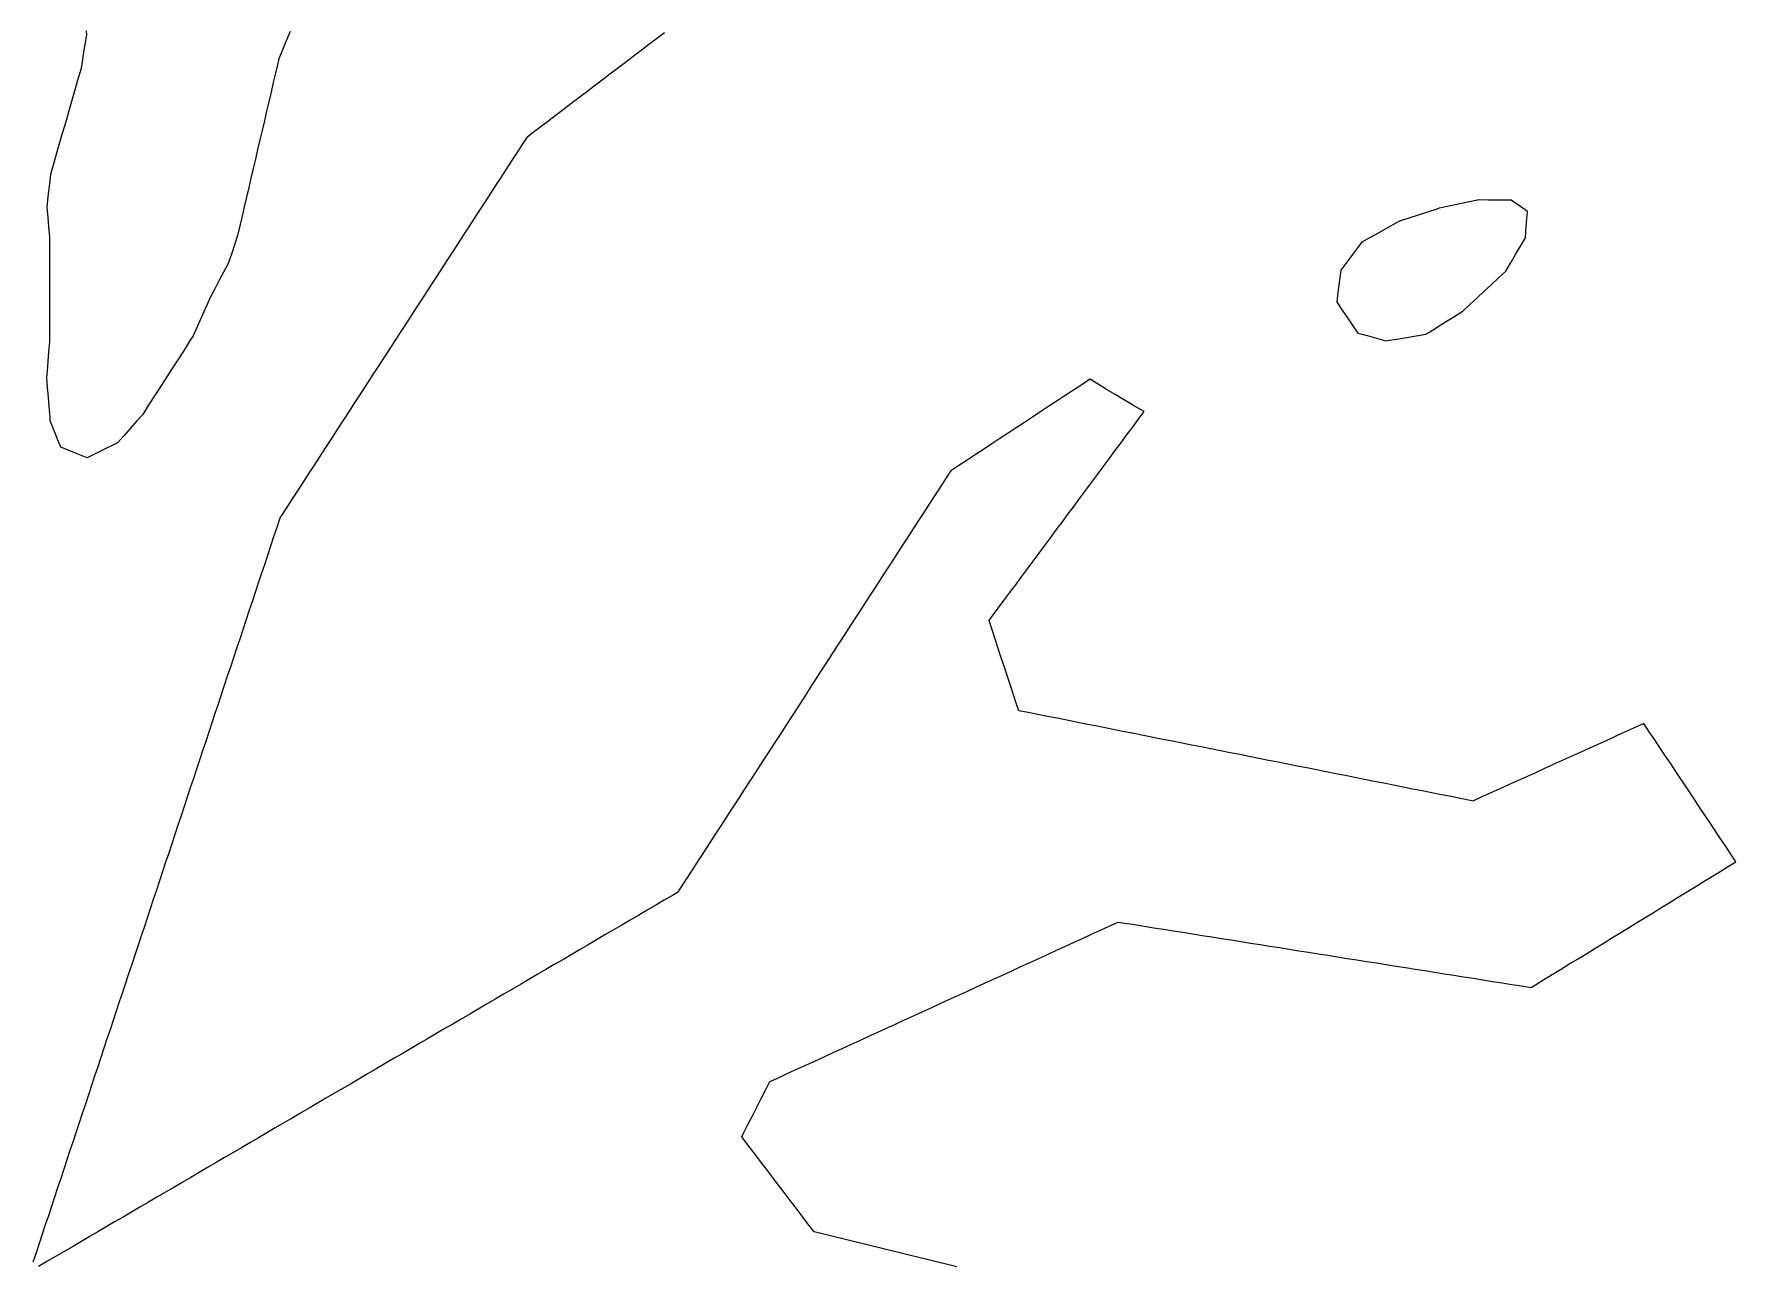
# Model space of a CAD drawing. Header units: millimetres. Extents: x 230 to 3347, y 514 to 5196.
# Drawn here: x 2326.4 to 2500.2, y 4053.6 to 4179.4 of the extents above; entities that cross this region are included whole.
import ezdxf

# ---------------------------------------------------------------- set-up
doc = ezdxf.new("R2010")
doc.units = ezdxf.units.MM
for name, color, linetype in [('ALL_HOLES', 1, 'Continuous'), ('ALL_ISLANDS', 7, 'Continuous'), ('OUTLINE_ISLAND_01', 7, 'Continuous'), ('OUTLINE_ISLAND_01_HOLE_283', 1, 'Continuous'), ('OUTLINE_ISLAND_46', 7, 'Continuous')]:
    doc.layers.add(name, color=color, linetype=linetype)

msp = doc.modelspace()

# ---------------------------------------------------------------- linework, layer by layer
at = {"layer": 'ALL_HOLES'}
msp.add_lwpolyline([(2352.5608, 4179.5988), (2352.1781, 4178.6749), (2351.7954, 4177.7511), (2351.4126, 4176.8272), (2351.2986, 4176.3386), (2351.0715, 4175.3648), (2350.8443, 4174.3909), (2350.6171, 4173.4171), (2350.3899, 4172.4432), (2350.1627, 4171.4694), (2349.9355, 4170.4955), (2349.7083, 4169.5217), (2349.4811, 4168.5478), (2349.2539, 4167.574), (2349.0267, 4166.6001), (2348.7995, 4165.6263), (2348.5723, 4164.6524), (2348.3451, 4163.6786), (2348.1179, 4162.7047), (2347.8908, 4161.7309), (2347.6636, 4160.757), (2347.4364, 4159.7832), (2347.2092, 4158.8093), (2346.9204, 4157.9372), (2346.606, 4156.9879), (2346.2917, 4156.0386), (2346.236, 4155.9325), (2345.7709, 4155.0473), (2345.3058, 4154.162), (2344.8407, 4153.2768), (2344.3756, 4152.3915), (2344.2979, 4152.217), (2343.8914, 4151.3033), (2343.4849, 4150.3897), (2343.0784, 4149.476), (2342.6719, 4148.5624), (2342.3767, 4148.1023), (2341.8367, 4147.2606), (2341.2966, 4146.419), (2340.7566, 4145.5773), (2340.2166, 4144.7357), (2339.6765, 4143.894), (2339.1365, 4143.0524), (2338.5965, 4142.2107), (2338.0564, 4141.3691), (2337.5164, 4140.5275), (2336.9363, 4139.8732), (2336.2729, 4139.1249), (2335.6095, 4138.3767), (2334.9461, 4137.6284), (2334.5261, 4137.4224), (2333.6283, 4136.9819), (2332.7305, 4136.5415), (2331.8327, 4136.101), (2331.0042, 4136.4372), (2330.0776, 4136.8133), (2329.151, 4137.1893), (2328.8237, 4138.0181), (2328.4563, 4138.9482), (2328.089, 4139.8783), (2328.0555, 4140.2926), (2327.9751, 4141.2894), (2327.8947, 4142.2861), (2327.8143, 4143.2829), (2327.734, 4144.2797), (2327.7862, 4144.9355), (2327.8657, 4145.9323), (2327.9451, 4146.9292), (2328.0246, 4147.926), (2328.0259, 4148.7031), (2328.0275, 4149.7031), (2328.0291, 4150.7031), (2328.0308, 4151.7031), (2328.0324, 4152.7031), (2328.0341, 4153.7031), (2328.0357, 4154.7031), (2328.0373, 4155.7031), (2328.039, 4156.7031), (2328.0406, 4157.7031), (2328.0423, 4158.7031), (2327.9507, 4159.6717), (2327.8567, 4160.6672), (2327.7626, 4161.6628), (2327.8061, 4162.0632), (2327.9141, 4163.0574), (2328.022, 4164.0515), (2328.13, 4165.0457), (2328.2012, 4165.292), (2328.4788, 4166.2527), (2328.7564, 4167.2134), (2329.0341, 4168.1741), (2329.3117, 4169.1347), (2329.5893, 4170.0954), (2329.8669, 4171.0561), (2330.1446, 4172.0168), (2330.4222, 4172.9775), (2330.6998, 4173.9382), (2330.9774, 4174.8989), (2331.2551, 4175.8596), (2331.3302, 4176.3255), (2331.4894, 4177.3127), (2331.6486, 4178.3), (2331.8078, 4179.2872), (2331.7857, 4179.6719)], dxfattribs=at)
at = {"layer": 'ALL_ISLANDS'}
for points in [[(2326.3461, 4054.0436), (2326.6611, 4054.9927), (2326.9761, 4055.9418), (2327.2912, 4056.8909), (2327.6062, 4057.84), (2327.9212, 4058.7891), (2328.2362, 4059.7382), (2328.5512, 4060.6872), (2328.8662, 4061.6363), (2329.1812, 4062.5854), (2329.4962, 4063.5345), (2329.8112, 4064.4836), (2330.1262, 4065.4327), (2330.4412, 4066.3818), (2330.7562, 4067.3309), (2331.0712, 4068.28), (2331.3862, 4069.2291), (2331.7012, 4070.1781), (2332.0162, 4071.1272), (2332.3312, 4072.0763), (2332.6462, 4073.0254), (2332.9612, 4073.9745), (2333.2762, 4074.9236), (2333.5912, 4075.8727), (2333.9062, 4076.8218), (2334.2212, 4077.7709), (2334.5363, 4078.72), (2334.8513, 4079.669), (2335.1663, 4080.6181), (2335.4813, 4081.5672), (2335.7963, 4082.5163), (2336.1113, 4083.4654), (2336.4263, 4084.4145), (2336.7413, 4085.3636), (2337.0563, 4086.3127), (2337.3713, 4087.2618), (2337.6863, 4088.2109), (2338.0013, 4089.1599), (2338.3163, 4090.109), (2338.6313, 4091.0581), (2338.9463, 4092.0072), (2339.2613, 4092.9563), (2339.5763, 4093.9054), (2339.8913, 4094.8545), (2340.2063, 4095.8036), (2340.5213, 4096.7527), (2340.8363, 4097.7018), (2341.1513, 4098.6509), (2341.4663, 4099.5999), (2341.7813, 4100.549), (2342.0964, 4101.4981), (2342.4114, 4102.4472), (2342.7264, 4103.3963), (2343.0414, 4104.3454), (2343.3564, 4105.2945), (2343.6714, 4106.2436), (2343.9864, 4107.1927), (2344.3014, 4108.1418), (2344.6164, 4109.0908), (2344.9314, 4110.0399), (2345.2464, 4110.989), (2345.5614, 4111.9381), (2345.8764, 4112.8872), (2346.1914, 4113.8363), (2346.5064, 4114.7854), (2346.8214, 4115.7345), (2347.1364, 4116.6836), (2347.4514, 4117.6327), (2347.7664, 4118.5817), (2348.0814, 4119.5308), (2348.3964, 4120.4799), (2348.7114, 4121.429), (2349.0264, 4122.3781), (2349.3415, 4123.3272), (2349.6565, 4124.2763), (2349.9715, 4125.2254), (2350.2865, 4126.1745), (2350.6015, 4127.1236), (2350.9165, 4128.0726), (2351.2315, 4129.0217), (2351.5465, 4129.9708), (2351.7808, 4130.3318), (2352.3254, 4131.1705), (2352.8699, 4132.0092), (2353.4145, 4132.848), (2353.959, 4133.6867), (2354.5036, 4134.5254), (2355.0481, 4135.3642), (2355.5927, 4136.2029), (2356.1372, 4137.0416), (2356.6818, 4137.8803), (2357.2263, 4138.7191), (2357.7709, 4139.5578), (2358.3154, 4140.3965), (2358.86, 4141.2353), (2359.4045, 4142.074), (2359.9491, 4142.9127), (2360.4936, 4143.7514), (2361.0382, 4144.5902), (2361.5827, 4145.4289), (2362.1273, 4146.2676), (2362.6718, 4147.1063), (2363.2164, 4147.9451), (2363.7609, 4148.7838), (2364.3055, 4149.6225), (2364.85, 4150.4613), (2365.3946, 4151.3), (2365.9391, 4152.1387), (2366.4837, 4152.9774), (2367.0282, 4153.8162), (2367.5728, 4154.6549), (2368.1173, 4155.4936), (2368.6619, 4156.3324), (2369.2064, 4157.1711), (2369.751, 4158.0098), (2370.2955, 4158.8485), (2370.8401, 4159.6873), (2371.3846, 4160.526), (2371.9292, 4161.3647), (2372.4737, 4162.2035), (2373.0183, 4163.0422), (2373.5628, 4163.8809), (2374.1074, 4164.7196), (2374.6519, 4165.5584), (2375.1965, 4166.3971), (2375.741, 4167.2358), (2376.2856, 4168.0746), (2376.8301, 4168.9133), (2377.2477, 4169.2306), (2378.0438, 4169.8357), (2378.84, 4170.4408), (2379.6362, 4171.0459), (2380.4323, 4171.651), (2381.2285, 4172.2561), (2382.0246, 4172.8612), (2382.8208, 4173.4663), (2383.6169, 4174.0714), (2384.4131, 4174.6765), (2385.2093, 4175.2815), (2386.0054, 4175.8866), (2386.8016, 4176.4917), (2387.5977, 4177.0968), (2388.3939, 4177.7019), (2389.19, 4178.307), (2389.9862, 4178.9121), (2390.7823, 4179.5172)], [(2420.6353, 4053.5221), (2419.664, 4053.76), (2418.6927, 4053.998), (2417.7214, 4054.236), (2416.7502, 4054.4739), (2415.7789, 4054.7119), (2414.8076, 4054.9498), (2413.8363, 4055.1878), (2412.8651, 4055.4257), (2411.8938, 4055.6637), (2410.9225, 4055.9016), (2409.9512, 4056.1396), (2408.98, 4056.3776), (2408.0087, 4056.6155), (2407.0374, 4056.8535), (2406.0661, 4057.0914), (2405.9334, 4057.2658), (2405.3277, 4058.0615), (2404.722, 4058.8572), (2404.1163, 4059.6529), (2403.5106, 4060.4486), (2402.9049, 4061.2443), (2402.2992, 4062.04), (2401.6935, 4062.8357), (2401.0878, 4063.6314), (2400.4821, 4064.4271), (2399.8765, 4065.2228), (2399.2708, 4066.0185), (2398.6651, 4066.8142), (2398.8108, 4067.0991), (2399.2661, 4067.9894), (2399.7214, 4068.8798), (2400.1767, 4069.7701), (2400.6321, 4070.6604), (2401.0874, 4071.5507), (2401.5427, 4072.441), (2401.6419, 4072.4865), (2402.5511, 4072.9028), (2403.4603, 4073.3191), (2404.3696, 4073.7354), (2405.2788, 4074.1518), (2406.188, 4074.5681), (2407.0972, 4074.9844), (2408.0064, 4075.4007), (2408.9156, 4075.8171), (2409.8248, 4076.2334), (2410.7341, 4076.6497), (2411.6433, 4077.066), (2412.5525, 4077.4824), (2413.4617, 4077.8987), (2414.3709, 4078.315), (2415.2801, 4078.7314), (2416.1894, 4079.1477), (2417.0986, 4079.564), (2418.0078, 4079.9803), (2418.917, 4080.3967), (2419.8262, 4080.813), (2420.7354, 4081.2293), (2421.6447, 4081.6456), (2422.5539, 4082.062), (2423.4631, 4082.4783), (2424.3723, 4082.8946), (2425.2815, 4083.3109), (2426.1907, 4083.7273), (2427.0999, 4084.1436), (2428.0092, 4084.5599), (2428.9184, 4084.9762), (2429.8276, 4085.3926), (2430.7368, 4085.8089), (2431.646, 4086.2252), (2432.5552, 4086.6415), (2433.4645, 4087.0579), (2434.3737, 4087.4742), (2435.2829, 4087.8905), (2436.1921, 4088.3068), (2437.1013, 4088.7232), (2437.7756, 4088.6163), (2438.7632, 4088.4598), (2439.7509, 4088.3032), (2440.7386, 4088.1467), (2441.7263, 4087.9901), (2442.7139, 4087.8336), (2443.7016, 4087.6771), (2444.6893, 4087.5205), (2445.6769, 4087.364), (2446.6646, 4087.2074), (2447.6523, 4087.0509), (2448.64, 4086.8944), (2449.6276, 4086.7378), (2450.6153, 4086.5813), (2451.603, 4086.4247), (2452.5906, 4086.2682), (2453.5783, 4086.1117), (2454.566, 4085.9551), (2455.5537, 4085.7986), (2456.5413, 4085.642), (2457.529, 4085.4855), (2458.5167, 4085.329), (2459.5043, 4085.1724), (2460.492, 4085.0159), (2461.4797, 4084.8593), (2462.4674, 4084.7028), (2463.455, 4084.5463), (2464.4427, 4084.3897), (2465.4304, 4084.2332), (2466.418, 4084.0766), (2467.4057, 4083.9201), (2468.3934, 4083.7636), (2469.3811, 4083.607), (2470.3687, 4083.4505), (2471.3564, 4083.2939), (2472.3441, 4083.1374), (2473.3317, 4082.9809), (2474.3194, 4082.8243), (2475.3071, 4082.6678), (2476.2948, 4082.5112), (2477.2824, 4082.3547), (2478.2701, 4082.1982), (2479.2578, 4082.0416), (2479.713, 4082.321), (2480.5653, 4082.8442), (2481.4175, 4083.3673), (2482.2698, 4083.8904), (2483.1221, 4084.4135), (2483.9743, 4084.9366), (2484.8266, 4085.4597), (2485.6788, 4085.9829), (2486.5311, 4086.506), (2487.3834, 4087.0291), (2488.2356, 4087.5522), (2489.0879, 4088.0753), (2489.9402, 4088.5984), (2490.7924, 4089.1216), (2491.6447, 4089.6447), (2492.4969, 4090.1678), (2493.3492, 4090.6909), (2494.2015, 4091.214), (2495.0537, 4091.7371), (2495.906, 4092.2603), (2496.7582, 4092.7834), (2497.6105, 4093.3065), (2498.4628, 4093.8296), (2499.315, 4094.3527), (2500.1673, 4094.8758), (2499.6405, 4095.6663), (2499.086, 4096.4985), (2498.5314, 4097.3306), (2497.9769, 4098.1628), (2497.4224, 4098.995), (2496.8678, 4099.8271), (2496.3133, 4100.6593), (2495.7587, 4101.4914), (2495.2042, 4102.3236), (2494.6497, 4103.1558), (2494.0951, 4103.9879), (2493.5406, 4104.8201), (2492.986, 4105.6522), (2492.4315, 4106.4844), (2491.877, 4107.3165), (2491.3224, 4108.1487), (2490.7679, 4108.9809), (2490.6258, 4108.9165), (2489.7149, 4108.5039), (2488.804, 4108.0914), (2487.893, 4107.6788), (2486.9821, 4107.2662), (2486.0712, 4106.8537), (2485.1603, 4106.4411), (2484.2493, 4106.0285), (2483.3384, 4105.6159), (2482.4275, 4105.2034), (2481.5166, 4104.7908), (2480.6056, 4104.3782), (2479.6947, 4103.9657), (2478.7838, 4103.5531), (2477.8729, 4103.1405), (2476.9619, 4102.7279), (2476.051, 4102.3154), (2475.1401, 4101.9028), (2474.2292, 4101.4902), (2473.3182, 4101.0777), (2473.0428, 4101.1324), (2472.062, 4101.3273), (2471.0812, 4101.5223), (2470.1004, 4101.7172), (2469.1195, 4101.9122), (2468.1387, 4102.1071), (2467.1579, 4102.3021), (2466.1771, 4102.497), (2465.1963, 4102.6919), (2464.2155, 4102.8869), (2463.2347, 4103.0818), (2462.2538, 4103.2768), (2461.273, 4103.4717), (2460.2922, 4103.6666), (2459.3114, 4103.8616), (2458.3306, 4104.0565), (2457.3498, 4104.2515), (2456.3689, 4104.4464), (2455.3881, 4104.6414), (2454.4073, 4104.8363), (2453.4265, 4105.0312), (2452.4457, 4105.2262), (2451.4649, 4105.4211), (2450.4841, 4105.6161), (2449.5032, 4105.811), (2448.5224, 4106.006), (2447.5416, 4106.2009), (2446.5608, 4106.3958), (2445.58, 4106.5908), (2444.5992, 4106.7857), (2443.6184, 4106.9807), (2442.6375, 4107.1756), (2441.6567, 4107.3705), (2440.6759, 4107.5655), (2439.6951, 4107.7604), (2438.7143, 4107.9554), (2437.7335, 4108.1503), (2436.7527, 4108.3453), (2435.7718, 4108.5402), (2434.791, 4108.7351), (2433.8102, 4108.9301), (2432.8294, 4109.125), (2431.8486, 4109.32), (2430.8678, 4109.5149), (2429.887, 4109.7098), (2428.9061, 4109.9048), (2427.9253, 4110.0997), (2426.9445, 4110.2947), (2426.7296, 4110.9497), (2426.418, 4111.8999), (2426.1063, 4112.8501), (2425.7947, 4113.8003), (2425.483, 4114.7505), (2425.1714, 4115.7007), (2424.8597, 4116.6509), (2424.548, 4117.6011), (2424.2364, 4118.5513), (2423.9247, 4119.5015), (2424.2523, 4119.9427), (2424.8483, 4120.7457), (2425.4444, 4121.5487), (2426.0404, 4122.3516), (2426.6364, 4123.1546), (2427.2325, 4123.9575), (2427.8285, 4124.7605), (2428.4246, 4125.5634), (2429.0206, 4126.3664), (2429.6166, 4127.1693), (2430.2127, 4127.9723), (2430.8087, 4128.7752), (2431.4048, 4129.5782), (2432.0008, 4130.3812), (2432.5968, 4131.1841), (2433.1929, 4131.9871), (2433.7889, 4132.79), (2434.385, 4133.593), (2434.981, 4134.3959), (2435.577, 4135.1989), (2436.1731, 4136.0018), (2436.7691, 4136.8048), (2437.3652, 4137.6077), (2437.9612, 4138.4107), (2438.5572, 4139.2137), (2439.1533, 4140.0166), (2439.7493, 4140.8196), (2439.3625, 4141.0493), (2438.5028, 4141.56), (2437.643, 4142.0707), (2436.7832, 4142.5814), (2435.9235, 4143.0921), (2435.0637, 4143.6028), (2434.2039, 4144.1135), (2433.3743, 4143.567), (2432.5391, 4143.017), (2431.704, 4142.467), (2430.8689, 4141.9169), (2430.0337, 4141.3669), (2429.1986, 4140.8169), (2428.3634, 4140.2668), (2427.5283, 4139.7168), (2426.6932, 4139.1668), (2425.858, 4138.6167), (2425.0229, 4138.0667), (2424.1877, 4137.5167), (2423.3526, 4136.9666), (2422.5174, 4136.4166), (2421.6823, 4135.8666), (2420.8472, 4135.3165), (2420.012, 4134.7665), (2419.8555, 4134.5251), (2419.3113, 4133.6862), (2418.7672, 4132.8472), (2418.2231, 4132.0082), (2417.6789, 4131.1692), (2417.1348, 4130.3302), (2416.5907, 4129.4912), (2416.0465, 4128.6522), (2415.5024, 4127.8132), (2414.9583, 4126.9742), (2414.4141, 4126.1352), (2413.87, 4125.2962), (2413.3259, 4124.4572), (2412.7817, 4123.6182), (2412.2376, 4122.7792), (2411.6935, 4121.9402), (2411.1493, 4121.1012), (2410.6052, 4120.2622), (2410.0611, 4119.4232), (2409.5169, 4118.5842), (2408.9728, 4117.7452), (2408.4287, 4116.9062), (2407.8845, 4116.0672), (2407.3404, 4115.2282), (2406.7963, 4114.3892), (2406.2521, 4113.5502), (2405.708, 4112.7112), (2405.1639, 4111.8722), (2404.6197, 4111.0332), (2404.0756, 4110.1942), (2403.5315, 4109.3552), (2402.9873, 4108.5162), (2402.4432, 4107.6772), (2401.8991, 4106.8382), (2401.3549, 4105.9992), (2400.8108, 4105.1602), (2400.2667, 4104.3212), (2399.7225, 4103.4822), (2399.1784, 4102.6432), (2398.6343, 4101.8042), (2398.0901, 4100.9652), (2397.546, 4100.1262), (2397.0019, 4099.2872), (2396.4577, 4098.4482), (2395.9136, 4097.6092), (2395.3695, 4096.7702), (2394.8253, 4095.9312), (2394.2812, 4095.0922), (2393.7371, 4094.2532), (2393.1929, 4093.4142), (2392.6488, 4092.5752), (2392.1047, 4091.7362), (2391.6134, 4091.4487), (2390.7503, 4090.9436), (2389.8872, 4090.4385), (2389.0242, 4089.9334), (2388.1611, 4089.4283), (2387.298, 4088.9233), (2386.435, 4088.4182), (2385.5719, 4087.9131), (2384.7088, 4087.408), (2383.8458, 4086.9029), (2382.9827, 4086.3978), (2382.1196, 4085.8927), (2381.2566, 4085.3876), (2380.3935, 4084.8825), (2379.5304, 4084.3775), (2378.6674, 4083.8724), (2377.8043, 4083.3673), (2376.9412, 4082.8622), (2376.0782, 4082.3571), (2375.2151, 4081.852), (2374.352, 4081.3469), (2373.489, 4080.8418), (2372.6259, 4080.3367), (2371.7628, 4079.8316), (2370.8998, 4079.3266), (2370.0367, 4078.8215), (2369.1736, 4078.3164), (2368.3106, 4077.8113), (2367.4475, 4077.3062), (2366.5844, 4076.8011), (2365.7214, 4076.296), (2364.8583, 4075.7909), (2363.9952, 4075.2858), (2363.1322, 4074.7807), (2362.2691, 4074.2757), (2361.406, 4073.7706), (2360.543, 4073.2655), (2359.6799, 4072.7604), (2358.8168, 4072.2553), (2357.9538, 4071.7502), (2357.0907, 4071.2451), (2356.2276, 4070.74), (2355.3646, 4070.2349), (2354.5015, 4069.7298), (2353.6384, 4069.2248), (2352.7754, 4068.7197), (2351.9123, 4068.2146), (2351.0492, 4067.7095), (2350.1862, 4067.2044), (2349.3231, 4066.6993), (2348.46, 4066.1942), (2347.597, 4065.6891), (2346.7339, 4065.184), (2345.8708, 4064.6789), (2345.0078, 4064.1739), (2344.1447, 4063.6688), (2343.2816, 4063.1637), (2342.4186, 4062.6586), (2341.5555, 4062.1535), (2340.6924, 4061.6484), (2339.8294, 4061.1433), (2338.9663, 4060.6382), (2338.1032, 4060.1331), (2337.2402, 4059.628), (2336.3771, 4059.123), (2335.514, 4058.6179), (2334.651, 4058.1128), (2333.7879, 4057.6077), (2332.9248, 4057.1026), (2332.0618, 4056.5975), (2331.1987, 4056.0924), (2330.3356, 4055.5873), (2329.4726, 4055.0822), (2328.6095, 4054.5771), (2327.7464, 4054.0721), (2326.8834, 4053.567)]]:
    msp.add_lwpolyline(points, dxfattribs=at)
msp.add_lwpolyline([(2478.878, 4161.2497), (2478.0558, 4161.8189), (2477.2337, 4162.3881), (2476.8896, 4162.3912), (2475.8897, 4162.4), (2474.8897, 4162.4088), (2473.8898, 4162.4177), (2473.7828, 4162.3952), (2472.8042, 4162.1893), (2471.8256, 4161.9834), (2470.847, 4161.7776), (2469.8684, 4161.5717), (2469.6296, 4161.4938), (2468.6788, 4161.184), (2467.728, 4160.8741), (2466.7772, 4160.5642), (2465.8264, 4160.2544), (2465.4617, 4160.0514), (2464.5878, 4159.5653), (2463.7139, 4159.0791), (2462.8401, 4158.5929), (2461.9662, 4158.1068), (2461.632, 4157.664), (2461.0295, 4156.8659), (2460.427, 4156.0677), (2459.8245, 4155.2696), (2459.789, 4154.987), (2459.6642, 4153.9948), (2459.5394, 4153.0026), (2459.4146, 4152.0105), (2459.8813, 4151.3219), (2460.4424, 4150.4941), (2461.0034, 4149.6664), (2461.5645, 4148.8386), (2462.5065, 4148.5778), (2463.4702, 4148.3111), (2464.434, 4148.0443), (2464.5622, 4148.0654), (2465.5489, 4148.2282), (2466.5355, 4148.391), (2467.5222, 4148.5537), (2468.5089, 4148.7165), (2468.8185, 4148.909), (2469.6678, 4149.4369), (2470.5171, 4149.9648), (2471.3664, 4150.4927), (2472.2157, 4151.0206), (2472.2725, 4151.0736), (2473.0033, 4151.7561), (2473.7342, 4152.4386), (2474.4651, 4153.1212), (2475.1959, 4153.8037), (2475.9268, 4154.4862), (2476.6577, 4155.1687), (2477.1436, 4155.9848), (2477.6552, 4156.8441), (2478.1667, 4157.7033), (2478.6783, 4158.5626), (2478.7235, 4159.1705), (2478.7976, 4160.1677), (2478.8717, 4161.165)], close=True, dxfattribs=at)
at = {"layer": 'OUTLINE_ISLAND_01'}
for points in [[(2326.3461, 4054.0436), (2326.6611, 4054.9927), (2326.9761, 4055.9418), (2327.2912, 4056.8909), (2327.6062, 4057.84), (2327.9212, 4058.7891), (2328.2362, 4059.7382), (2328.5512, 4060.6872), (2328.8662, 4061.6363), (2329.1812, 4062.5854), (2329.4962, 4063.5345), (2329.8112, 4064.4836), (2330.1262, 4065.4327), (2330.4412, 4066.3818), (2330.7562, 4067.3309), (2331.0712, 4068.28), (2331.3862, 4069.2291), (2331.7012, 4070.1781), (2332.0162, 4071.1272), (2332.3312, 4072.0763), (2332.6462, 4073.0254), (2332.9612, 4073.9745), (2333.2762, 4074.9236), (2333.5912, 4075.8727), (2333.9062, 4076.8218), (2334.2212, 4077.7709), (2334.5363, 4078.72), (2334.8513, 4079.669), (2335.1663, 4080.6181), (2335.4813, 4081.5672), (2335.7963, 4082.5163), (2336.1113, 4083.4654), (2336.4263, 4084.4145), (2336.7413, 4085.3636), (2337.0563, 4086.3127), (2337.3713, 4087.2618), (2337.6863, 4088.2109), (2338.0013, 4089.1599), (2338.3163, 4090.109), (2338.6313, 4091.0581), (2338.9463, 4092.0072), (2339.2613, 4092.9563), (2339.5763, 4093.9054), (2339.8913, 4094.8545), (2340.2063, 4095.8036), (2340.5213, 4096.7527), (2340.8363, 4097.7018), (2341.1513, 4098.6509), (2341.4663, 4099.5999), (2341.7813, 4100.549), (2342.0964, 4101.4981), (2342.4114, 4102.4472), (2342.7264, 4103.3963), (2343.0414, 4104.3454), (2343.3564, 4105.2945), (2343.6714, 4106.2436), (2343.9864, 4107.1927), (2344.3014, 4108.1418), (2344.6164, 4109.0908), (2344.9314, 4110.0399), (2345.2464, 4110.989), (2345.5614, 4111.9381), (2345.8764, 4112.8872), (2346.1914, 4113.8363), (2346.5064, 4114.7854), (2346.8214, 4115.7345), (2347.1364, 4116.6836), (2347.4514, 4117.6327), (2347.7664, 4118.5817), (2348.0814, 4119.5308), (2348.3964, 4120.4799), (2348.7114, 4121.429), (2349.0264, 4122.3781), (2349.3415, 4123.3272), (2349.6565, 4124.2763), (2349.9715, 4125.2254), (2350.2865, 4126.1745), (2350.6015, 4127.1236), (2350.9165, 4128.0726), (2351.2315, 4129.0217), (2351.5465, 4129.9708), (2351.7808, 4130.3318), (2352.3254, 4131.1705), (2352.8699, 4132.0092), (2353.4145, 4132.848), (2353.959, 4133.6867), (2354.5036, 4134.5254), (2355.0481, 4135.3642), (2355.5927, 4136.2029), (2356.1372, 4137.0416), (2356.6818, 4137.8803), (2357.2263, 4138.7191), (2357.7709, 4139.5578), (2358.3154, 4140.3965), (2358.86, 4141.2353), (2359.4045, 4142.074), (2359.9491, 4142.9127), (2360.4936, 4143.7514), (2361.0382, 4144.5902), (2361.5827, 4145.4289), (2362.1273, 4146.2676), (2362.6718, 4147.1063), (2363.2164, 4147.9451), (2363.7609, 4148.7838), (2364.3055, 4149.6225), (2364.85, 4150.4613), (2365.3946, 4151.3), (2365.9391, 4152.1387), (2366.4837, 4152.9774), (2367.0282, 4153.8162), (2367.5728, 4154.6549), (2368.1173, 4155.4936), (2368.6619, 4156.3324), (2369.2064, 4157.1711), (2369.751, 4158.0098), (2370.2955, 4158.8485), (2370.8401, 4159.6873), (2371.3846, 4160.526), (2371.9292, 4161.3647), (2372.4737, 4162.2035), (2373.0183, 4163.0422), (2373.5628, 4163.8809), (2374.1074, 4164.7196), (2374.6519, 4165.5584), (2375.1965, 4166.3971), (2375.741, 4167.2358), (2376.2856, 4168.0746), (2376.8301, 4168.9133), (2377.2477, 4169.2306), (2378.0438, 4169.8357), (2378.84, 4170.4408), (2379.6362, 4171.0459), (2380.4323, 4171.651), (2381.2285, 4172.2561), (2382.0246, 4172.8612), (2382.8208, 4173.4663), (2383.6169, 4174.0714), (2384.4131, 4174.6765), (2385.2093, 4175.2815), (2386.0054, 4175.8866), (2386.8016, 4176.4917), (2387.5977, 4177.0968), (2388.3939, 4177.7019), (2389.19, 4178.307), (2389.9862, 4178.9121), (2390.7823, 4179.5172)], [(2420.6353, 4053.5221), (2419.664, 4053.76), (2418.6927, 4053.998), (2417.7214, 4054.236), (2416.7502, 4054.4739), (2415.7789, 4054.7119), (2414.8076, 4054.9498), (2413.8363, 4055.1878), (2412.8651, 4055.4257), (2411.8938, 4055.6637), (2410.9225, 4055.9016), (2409.9512, 4056.1396), (2408.98, 4056.3776), (2408.0087, 4056.6155), (2407.0374, 4056.8535), (2406.0661, 4057.0914), (2405.9334, 4057.2658), (2405.3277, 4058.0615), (2404.722, 4058.8572), (2404.1163, 4059.6529), (2403.5106, 4060.4486), (2402.9049, 4061.2443), (2402.2992, 4062.04), (2401.6935, 4062.8357), (2401.0878, 4063.6314), (2400.4821, 4064.4271), (2399.8765, 4065.2228), (2399.2708, 4066.0185), (2398.6651, 4066.8142), (2398.8108, 4067.0991), (2399.2661, 4067.9894), (2399.7214, 4068.8798), (2400.1767, 4069.7701), (2400.6321, 4070.6604), (2401.0874, 4071.5507), (2401.5427, 4072.441), (2401.6419, 4072.4865), (2402.5511, 4072.9028), (2403.4603, 4073.3191), (2404.3696, 4073.7354), (2405.2788, 4074.1518), (2406.188, 4074.5681), (2407.0972, 4074.9844), (2408.0064, 4075.4007), (2408.9156, 4075.8171), (2409.8248, 4076.2334), (2410.7341, 4076.6497), (2411.6433, 4077.066), (2412.5525, 4077.4824), (2413.4617, 4077.8987), (2414.3709, 4078.315), (2415.2801, 4078.7314), (2416.1894, 4079.1477), (2417.0986, 4079.564), (2418.0078, 4079.9803), (2418.917, 4080.3967), (2419.8262, 4080.813), (2420.7354, 4081.2293), (2421.6447, 4081.6456), (2422.5539, 4082.062), (2423.4631, 4082.4783), (2424.3723, 4082.8946), (2425.2815, 4083.3109), (2426.1907, 4083.7273), (2427.0999, 4084.1436), (2428.0092, 4084.5599), (2428.9184, 4084.9762), (2429.8276, 4085.3926), (2430.7368, 4085.8089), (2431.646, 4086.2252), (2432.5552, 4086.6415), (2433.4645, 4087.0579), (2434.3737, 4087.4742), (2435.2829, 4087.8905), (2436.1921, 4088.3068), (2437.1013, 4088.7232), (2437.7756, 4088.6163), (2438.7632, 4088.4598), (2439.7509, 4088.3032), (2440.7386, 4088.1467), (2441.7263, 4087.9901), (2442.7139, 4087.8336), (2443.7016, 4087.6771), (2444.6893, 4087.5205), (2445.6769, 4087.364), (2446.6646, 4087.2074), (2447.6523, 4087.0509), (2448.64, 4086.8944), (2449.6276, 4086.7378), (2450.6153, 4086.5813), (2451.603, 4086.4247), (2452.5906, 4086.2682), (2453.5783, 4086.1117), (2454.566, 4085.9551), (2455.5537, 4085.7986), (2456.5413, 4085.642), (2457.529, 4085.4855), (2458.5167, 4085.329), (2459.5043, 4085.1724), (2460.492, 4085.0159), (2461.4797, 4084.8593), (2462.4674, 4084.7028), (2463.455, 4084.5463), (2464.4427, 4084.3897), (2465.4304, 4084.2332), (2466.418, 4084.0766), (2467.4057, 4083.9201), (2468.3934, 4083.7636), (2469.3811, 4083.607), (2470.3687, 4083.4505), (2471.3564, 4083.2939), (2472.3441, 4083.1374), (2473.3317, 4082.9809), (2474.3194, 4082.8243), (2475.3071, 4082.6678), (2476.2948, 4082.5112), (2477.2824, 4082.3547), (2478.2701, 4082.1982), (2479.2578, 4082.0416), (2479.713, 4082.321), (2480.5653, 4082.8442), (2481.4175, 4083.3673), (2482.2698, 4083.8904), (2483.1221, 4084.4135), (2483.9743, 4084.9366), (2484.8266, 4085.4597), (2485.6788, 4085.9829), (2486.5311, 4086.506), (2487.3834, 4087.0291), (2488.2356, 4087.5522), (2489.0879, 4088.0753), (2489.9402, 4088.5984), (2490.7924, 4089.1216), (2491.6447, 4089.6447), (2492.4969, 4090.1678), (2493.3492, 4090.6909), (2494.2015, 4091.214), (2495.0537, 4091.7371), (2495.906, 4092.2603), (2496.7582, 4092.7834), (2497.6105, 4093.3065), (2498.4628, 4093.8296), (2499.315, 4094.3527), (2500.1673, 4094.8758), (2499.6405, 4095.6663), (2499.086, 4096.4985), (2498.5314, 4097.3306), (2497.9769, 4098.1628), (2497.4224, 4098.995), (2496.8678, 4099.8271), (2496.3133, 4100.6593), (2495.7587, 4101.4914), (2495.2042, 4102.3236), (2494.6497, 4103.1558), (2494.0951, 4103.9879), (2493.5406, 4104.8201), (2492.986, 4105.6522), (2492.4315, 4106.4844), (2491.877, 4107.3165), (2491.3224, 4108.1487), (2490.7679, 4108.9809), (2490.6258, 4108.9165), (2489.7149, 4108.5039), (2488.804, 4108.0914), (2487.893, 4107.6788), (2486.9821, 4107.2662), (2486.0712, 4106.8537), (2485.1603, 4106.4411), (2484.2493, 4106.0285), (2483.3384, 4105.6159), (2482.4275, 4105.2034), (2481.5166, 4104.7908), (2480.6056, 4104.3782), (2479.6947, 4103.9657), (2478.7838, 4103.5531), (2477.8729, 4103.1405), (2476.9619, 4102.7279), (2476.051, 4102.3154), (2475.1401, 4101.9028), (2474.2292, 4101.4902), (2473.3182, 4101.0777), (2473.0428, 4101.1324), (2472.062, 4101.3273), (2471.0812, 4101.5223), (2470.1004, 4101.7172), (2469.1195, 4101.9122), (2468.1387, 4102.1071), (2467.1579, 4102.3021), (2466.1771, 4102.497), (2465.1963, 4102.6919), (2464.2155, 4102.8869), (2463.2347, 4103.0818), (2462.2538, 4103.2768), (2461.273, 4103.4717), (2460.2922, 4103.6666), (2459.3114, 4103.8616), (2458.3306, 4104.0565), (2457.3498, 4104.2515), (2456.3689, 4104.4464), (2455.3881, 4104.6414), (2454.4073, 4104.8363), (2453.4265, 4105.0312), (2452.4457, 4105.2262), (2451.4649, 4105.4211), (2450.4841, 4105.6161), (2449.5032, 4105.811), (2448.5224, 4106.006), (2447.5416, 4106.2009), (2446.5608, 4106.3958), (2445.58, 4106.5908), (2444.5992, 4106.7857), (2443.6184, 4106.9807), (2442.6375, 4107.1756), (2441.6567, 4107.3705), (2440.6759, 4107.5655), (2439.6951, 4107.7604), (2438.7143, 4107.9554), (2437.7335, 4108.1503), (2436.7527, 4108.3453), (2435.7718, 4108.5402), (2434.791, 4108.7351), (2433.8102, 4108.9301), (2432.8294, 4109.125), (2431.8486, 4109.32), (2430.8678, 4109.5149), (2429.887, 4109.7098), (2428.9061, 4109.9048), (2427.9253, 4110.0997), (2426.9445, 4110.2947), (2426.7296, 4110.9497), (2426.418, 4111.8999), (2426.1063, 4112.8501), (2425.7947, 4113.8003), (2425.483, 4114.7505), (2425.1714, 4115.7007), (2424.8597, 4116.6509), (2424.548, 4117.6011), (2424.2364, 4118.5513), (2423.9247, 4119.5015), (2424.2523, 4119.9427), (2424.8483, 4120.7457), (2425.4444, 4121.5487), (2426.0404, 4122.3516), (2426.6364, 4123.1546), (2427.2325, 4123.9575), (2427.8285, 4124.7605), (2428.4246, 4125.5634), (2429.0206, 4126.3664), (2429.6166, 4127.1693), (2430.2127, 4127.9723), (2430.8087, 4128.7752), (2431.4048, 4129.5782), (2432.0008, 4130.3812), (2432.5968, 4131.1841), (2433.1929, 4131.9871), (2433.7889, 4132.79), (2434.385, 4133.593), (2434.981, 4134.3959), (2435.577, 4135.1989), (2436.1731, 4136.0018), (2436.7691, 4136.8048), (2437.3652, 4137.6077), (2437.9612, 4138.4107), (2438.5572, 4139.2137), (2439.1533, 4140.0166), (2439.7493, 4140.8196), (2439.3625, 4141.0493), (2438.5028, 4141.56), (2437.643, 4142.0707), (2436.7832, 4142.5814), (2435.9235, 4143.0921), (2435.0637, 4143.6028), (2434.2039, 4144.1135), (2433.3743, 4143.567), (2432.5391, 4143.017), (2431.704, 4142.467), (2430.8689, 4141.9169), (2430.0337, 4141.3669), (2429.1986, 4140.8169), (2428.3634, 4140.2668), (2427.5283, 4139.7168), (2426.6932, 4139.1668), (2425.858, 4138.6167), (2425.0229, 4138.0667), (2424.1877, 4137.5167), (2423.3526, 4136.9666), (2422.5174, 4136.4166), (2421.6823, 4135.8666), (2420.8472, 4135.3165), (2420.012, 4134.7665), (2419.8555, 4134.5251), (2419.3113, 4133.6862), (2418.7672, 4132.8472), (2418.2231, 4132.0082), (2417.6789, 4131.1692), (2417.1348, 4130.3302), (2416.5907, 4129.4912), (2416.0465, 4128.6522), (2415.5024, 4127.8132), (2414.9583, 4126.9742), (2414.4141, 4126.1352), (2413.87, 4125.2962), (2413.3259, 4124.4572), (2412.7817, 4123.6182), (2412.2376, 4122.7792), (2411.6935, 4121.9402), (2411.1493, 4121.1012), (2410.6052, 4120.2622), (2410.0611, 4119.4232), (2409.5169, 4118.5842), (2408.9728, 4117.7452), (2408.4287, 4116.9062), (2407.8845, 4116.0672), (2407.3404, 4115.2282), (2406.7963, 4114.3892), (2406.2521, 4113.5502), (2405.708, 4112.7112), (2405.1639, 4111.8722), (2404.6197, 4111.0332), (2404.0756, 4110.1942), (2403.5315, 4109.3552), (2402.9873, 4108.5162), (2402.4432, 4107.6772), (2401.8991, 4106.8382), (2401.3549, 4105.9992), (2400.8108, 4105.1602), (2400.2667, 4104.3212), (2399.7225, 4103.4822), (2399.1784, 4102.6432), (2398.6343, 4101.8042), (2398.0901, 4100.9652), (2397.546, 4100.1262), (2397.0019, 4099.2872), (2396.4577, 4098.4482), (2395.9136, 4097.6092), (2395.3695, 4096.7702), (2394.8253, 4095.9312), (2394.2812, 4095.0922), (2393.7371, 4094.2532), (2393.1929, 4093.4142), (2392.6488, 4092.5752), (2392.1047, 4091.7362), (2391.6134, 4091.4487), (2390.7503, 4090.9436), (2389.8872, 4090.4385), (2389.0242, 4089.9334), (2388.1611, 4089.4283), (2387.298, 4088.9233), (2386.435, 4088.4182), (2385.5719, 4087.9131), (2384.7088, 4087.408), (2383.8458, 4086.9029), (2382.9827, 4086.3978), (2382.1196, 4085.8927), (2381.2566, 4085.3876), (2380.3935, 4084.8825), (2379.5304, 4084.3775), (2378.6674, 4083.8724), (2377.8043, 4083.3673), (2376.9412, 4082.8622), (2376.0782, 4082.3571), (2375.2151, 4081.852), (2374.352, 4081.3469), (2373.489, 4080.8418), (2372.6259, 4080.3367), (2371.7628, 4079.8316), (2370.8998, 4079.3266), (2370.0367, 4078.8215), (2369.1736, 4078.3164), (2368.3106, 4077.8113), (2367.4475, 4077.3062), (2366.5844, 4076.8011), (2365.7214, 4076.296), (2364.8583, 4075.7909), (2363.9952, 4075.2858), (2363.1322, 4074.7807), (2362.2691, 4074.2757), (2361.406, 4073.7706), (2360.543, 4073.2655), (2359.6799, 4072.7604), (2358.8168, 4072.2553), (2357.9538, 4071.7502), (2357.0907, 4071.2451), (2356.2276, 4070.74), (2355.3646, 4070.2349), (2354.5015, 4069.7298), (2353.6384, 4069.2248), (2352.7754, 4068.7197), (2351.9123, 4068.2146), (2351.0492, 4067.7095), (2350.1862, 4067.2044), (2349.3231, 4066.6993), (2348.46, 4066.1942), (2347.597, 4065.6891), (2346.7339, 4065.184), (2345.8708, 4064.6789), (2345.0078, 4064.1739), (2344.1447, 4063.6688), (2343.2816, 4063.1637), (2342.4186, 4062.6586), (2341.5555, 4062.1535), (2340.6924, 4061.6484), (2339.8294, 4061.1433), (2338.9663, 4060.6382), (2338.1032, 4060.1331), (2337.2402, 4059.628), (2336.3771, 4059.123), (2335.514, 4058.6179), (2334.651, 4058.1128), (2333.7879, 4057.6077), (2332.9248, 4057.1026), (2332.0618, 4056.5975), (2331.1987, 4056.0924), (2330.3356, 4055.5873), (2329.4726, 4055.0822), (2328.6095, 4054.5771), (2327.7464, 4054.0721), (2326.8834, 4053.567)]]:
    msp.add_lwpolyline(points, dxfattribs=at)
at = {"layer": 'OUTLINE_ISLAND_01_HOLE_283'}
msp.add_lwpolyline([(2352.5608, 4179.5988), (2352.1781, 4178.6749), (2351.7954, 4177.7511), (2351.4126, 4176.8272), (2351.2986, 4176.3386), (2351.0715, 4175.3648), (2350.8443, 4174.3909), (2350.6171, 4173.4171), (2350.3899, 4172.4432), (2350.1627, 4171.4694), (2349.9355, 4170.4955), (2349.7083, 4169.5217), (2349.4811, 4168.5478), (2349.2539, 4167.574), (2349.0267, 4166.6001), (2348.7995, 4165.6263), (2348.5723, 4164.6524), (2348.3451, 4163.6786), (2348.1179, 4162.7047), (2347.8908, 4161.7309), (2347.6636, 4160.757), (2347.4364, 4159.7832), (2347.2092, 4158.8093), (2346.9204, 4157.9372), (2346.606, 4156.9879), (2346.2917, 4156.0386), (2346.236, 4155.9325), (2345.7709, 4155.0473), (2345.3058, 4154.162), (2344.8407, 4153.2768), (2344.3756, 4152.3915), (2344.2979, 4152.217), (2343.8914, 4151.3033), (2343.4849, 4150.3897), (2343.0784, 4149.476), (2342.6719, 4148.5624), (2342.3767, 4148.1023), (2341.8367, 4147.2606), (2341.2966, 4146.419), (2340.7566, 4145.5773), (2340.2166, 4144.7357), (2339.6765, 4143.894), (2339.1365, 4143.0524), (2338.5965, 4142.2107), (2338.0564, 4141.3691), (2337.5164, 4140.5275), (2336.9363, 4139.8732), (2336.2729, 4139.1249), (2335.6095, 4138.3767), (2334.9461, 4137.6284), (2334.5261, 4137.4224), (2333.6283, 4136.9819), (2332.7305, 4136.5415), (2331.8327, 4136.101), (2331.0042, 4136.4372), (2330.0776, 4136.8133), (2329.151, 4137.1893), (2328.8237, 4138.0181), (2328.4563, 4138.9482), (2328.089, 4139.8783), (2328.0555, 4140.2926), (2327.9751, 4141.2894), (2327.8947, 4142.2861), (2327.8143, 4143.2829), (2327.734, 4144.2797), (2327.7862, 4144.9355), (2327.8657, 4145.9323), (2327.9451, 4146.9292), (2328.0246, 4147.926), (2328.0259, 4148.7031), (2328.0275, 4149.7031), (2328.0291, 4150.7031), (2328.0308, 4151.7031), (2328.0324, 4152.7031), (2328.0341, 4153.7031), (2328.0357, 4154.7031), (2328.0373, 4155.7031), (2328.039, 4156.7031), (2328.0406, 4157.7031), (2328.0423, 4158.7031), (2327.9507, 4159.6717), (2327.8567, 4160.6672), (2327.7626, 4161.6628), (2327.8061, 4162.0632), (2327.9141, 4163.0574), (2328.022, 4164.0515), (2328.13, 4165.0457), (2328.2012, 4165.292), (2328.4788, 4166.2527), (2328.7564, 4167.2134), (2329.0341, 4168.1741), (2329.3117, 4169.1347), (2329.5893, 4170.0954), (2329.8669, 4171.0561), (2330.1446, 4172.0168), (2330.4222, 4172.9775), (2330.6998, 4173.9382), (2330.9774, 4174.8989), (2331.2551, 4175.8596), (2331.3302, 4176.3255), (2331.4894, 4177.3127), (2331.6486, 4178.3), (2331.8078, 4179.2872), (2331.7857, 4179.6719)], dxfattribs=at)
at = {"layer": 'OUTLINE_ISLAND_46'}
msp.add_lwpolyline([(2478.878, 4161.2497), (2478.0558, 4161.8189), (2477.2337, 4162.3881), (2476.8896, 4162.3912), (2475.8897, 4162.4), (2474.8897, 4162.4088), (2473.8898, 4162.4177), (2473.7828, 4162.3952), (2472.8042, 4162.1893), (2471.8256, 4161.9834), (2470.847, 4161.7776), (2469.8684, 4161.5717), (2469.6296, 4161.4938), (2468.6788, 4161.184), (2467.728, 4160.8741), (2466.7772, 4160.5642), (2465.8264, 4160.2544), (2465.4617, 4160.0514), (2464.5878, 4159.5653), (2463.7139, 4159.0791), (2462.8401, 4158.5929), (2461.9662, 4158.1068), (2461.632, 4157.664), (2461.0295, 4156.8659), (2460.427, 4156.0677), (2459.8245, 4155.2696), (2459.789, 4154.987), (2459.6642, 4153.9948), (2459.5394, 4153.0026), (2459.4146, 4152.0105), (2459.8813, 4151.3219), (2460.4424, 4150.4941), (2461.0034, 4149.6664), (2461.5645, 4148.8386), (2462.5065, 4148.5778), (2463.4702, 4148.3111), (2464.434, 4148.0443), (2464.5622, 4148.0654), (2465.5489, 4148.2282), (2466.5355, 4148.391), (2467.5222, 4148.5537), (2468.5089, 4148.7165), (2468.8185, 4148.909), (2469.6678, 4149.4369), (2470.5171, 4149.9648), (2471.3664, 4150.4927), (2472.2157, 4151.0206), (2472.2725, 4151.0736), (2473.0033, 4151.7561), (2473.7342, 4152.4386), (2474.4651, 4153.1212), (2475.1959, 4153.8037), (2475.9268, 4154.4862), (2476.6577, 4155.1687), (2477.1436, 4155.9848), (2477.6552, 4156.8441), (2478.1667, 4157.7033), (2478.6783, 4158.5626), (2478.7235, 4159.1705), (2478.7976, 4160.1677), (2478.8717, 4161.165)], close=True, dxfattribs=at)

doc.saveas('drawing.dxf')
